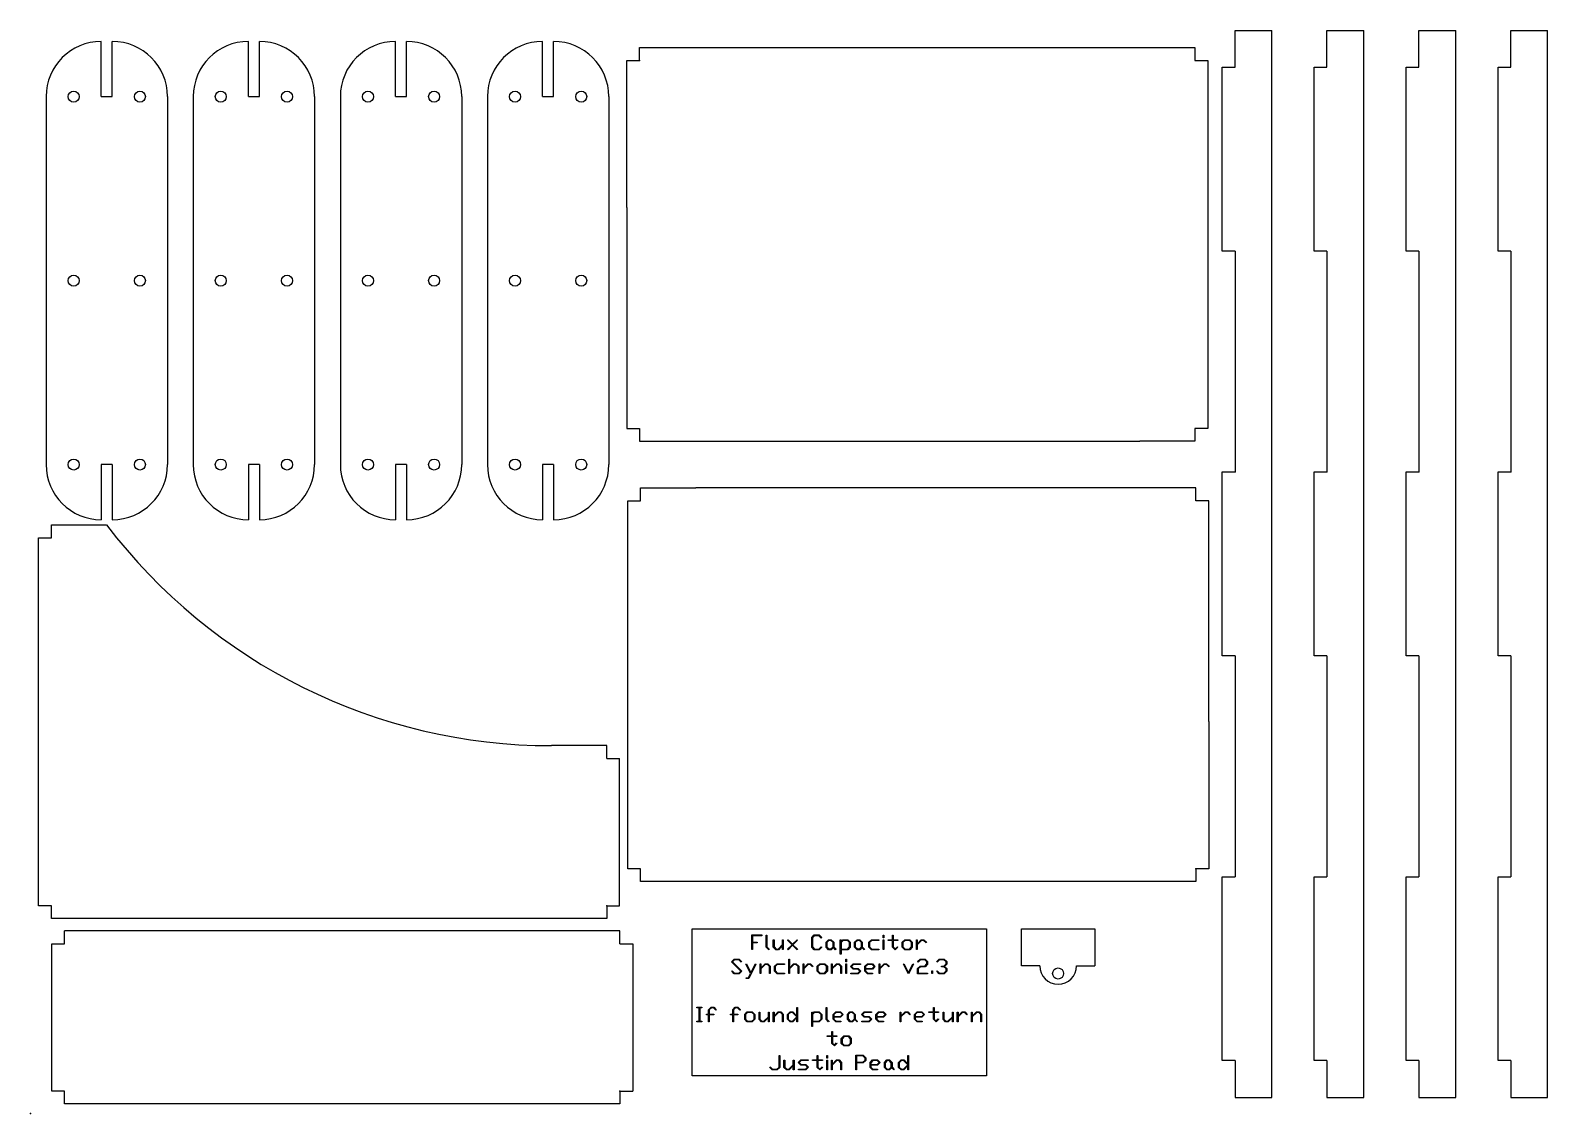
# Model space of a CAD drawing. Header units: centimetres. Extents: x 0 to 41.3, y 0 to 29.4.
import ezdxf

# ---------------------------------------------------------------- set-up
doc = ezdxf.new("R2010")
doc.units = ezdxf.units.CM
doc.header["$MEASUREMENT"] = 0
doc.layers.add('Yoke_Sketch1', color=7, linetype='Continuous')

# ---------------------------------------------------------------- blocks, each defined once
blk = doc.blocks.new('Yoke')
at = {"layer": 'Yoke_Sketch1'}
for p, q in [((32.757, 29.44), (33.757, 29.44)), ((32.757, 28.44), (32.757, 29.44)), ((33.757, 0.44), (33.757, 29.44)), ((35.257, 29.44), (36.257, 29.44)), ((35.257, 28.44), (35.257, 29.44)), ((36.257, 0.44), (36.257, 29.44)), ((37.757, 28.44), (37.757, 29.44)), ((37.757, 29.44), (38.757, 29.44)), ((38.757, 0.44), (38.757, 29.44)), ((40.257, 29.44), (41.257, 29.44)), ((40.257, 28.44), (40.257, 29.44)), ((41.257, 0.44), (41.257, 29.44)), ((1.929, 27.64), (1.929, 29.14)), ((2.229, 27.64), (2.229, 29.14)), ((5.929, 27.64), (5.929, 29.14)), ((6.229, 27.64), (6.229, 29.14)), ((9.929, 27.64), (9.929, 29.14)), ((10.229, 27.64), (10.229, 29.14)), ((13.929, 27.64), (13.929, 29.14)), ((14.229, 27.64), (14.229, 29.14)), ((16.566, 28.624), (16.566, 28.974)), ((16.566, 28.974), (31.666, 28.974)), ((31.666, 28.974), (31.666, 28.624)), ((16.216, 24.624), (16.216, 28.624)), ((16.216, 28.624), (16.566, 28.624)), ((31.666, 28.624), (32.016, 28.624)), ((32.016, 28.624), (32.016, 18.624)), ((32.407, 28.44), (32.757, 28.44)), ((32.407, 23.44), (32.407, 28.44)), ((34.907, 28.44), (35.257, 28.44)), ((34.907, 23.44), (34.907, 28.44)), ((37.407, 28.44), (37.757, 28.44)), ((37.407, 23.44), (37.407, 28.44)), ((39.907, 28.44), (40.257, 28.44)), ((39.907, 23.44), (39.907, 28.44)), ((0.429, 27.64), (0.429, 17.64)), ((1.929, 27.64), (2.229, 27.64)), ((3.729, 27.64), (3.729, 17.64)), ((4.429, 27.64), (4.429, 17.64)), ((5.929, 27.64), (6.229, 27.64)), ((7.729, 27.64), (7.729, 17.64)), ((8.429, 27.64), (8.429, 17.64)), ((9.929, 27.64), (10.229, 27.64)), ((11.729, 27.64), (11.729, 17.64)), ((12.429, 27.64), (12.429, 17.64)), ((13.929, 27.64), (14.229, 27.64)), ((15.729, 27.64), (15.729, 17.64)), ((16.216, 24.624), (16.216, 18.624)), ((32.757, 23.44), (32.407, 23.44)), ((32.757, 23.44), (32.757, 17.44)), ((35.257, 23.44), (34.907, 23.44)), ((35.257, 23.44), (35.257, 17.44)), ((37.757, 23.44), (37.407, 23.44)), ((37.757, 23.44), (37.757, 17.44)), ((40.257, 23.44), (39.907, 23.44)), ((40.257, 23.44), (40.257, 17.44)), ((16.216, 18.624), (16.566, 18.624)), ((16.566, 18.624), (16.566, 18.274)), ((32.016, 18.624), (31.666, 18.624)), ((31.666, 18.624), (31.666, 18.274)), ((16.566, 18.274), (30.166, 18.274)), ((31.666, 18.274), (30.166, 18.274)), ((2.229, 17.64), (1.929, 17.64)), ((1.929, 17.64), (1.929, 16.14)), ((2.229, 17.64), (2.229, 16.14)), ((5.929, 17.64), (5.929, 16.14)), ((6.229, 17.64), (5.929, 17.64)), ((6.229, 17.64), (6.229, 16.14)), ((9.929, 17.64), (9.929, 16.14)), ((10.229, 17.64), (9.929, 17.64)), ((10.229, 17.64), (10.229, 16.14)), ((14.229, 17.64), (13.929, 17.64)), ((13.929, 17.64), (13.929, 16.14)), ((14.229, 17.64), (14.229, 16.14)), ((32.407, 12.44), (32.407, 17.44)), ((32.407, 17.44), (32.757, 17.44)), ((34.907, 12.44), (34.907, 17.44)), ((34.907, 17.44), (35.257, 17.44)), ((37.407, 17.44), (37.757, 17.44)), ((37.407, 12.44), (37.407, 17.44)), ((39.907, 12.44), (39.907, 17.44)), ((39.907, 17.44), (40.257, 17.44)), ((16.595, 17.005), (18.095, 17.005)), ((16.595, 16.655), (16.595, 17.005)), ((31.695, 17.005), (18.095, 17.005)), ((31.695, 16.655), (31.695, 17.005)), ((16.245, 16.655), (16.595, 16.655)), ((16.245, 6.655), (16.245, 16.655)), ((32.045, 16.655), (31.695, 16.655)), ((32.045, 10.655), (32.045, 16.655)), ((0.573, 15.652), (0.573, 16.002)), ((0.573, 16.002), (2.073, 16.002)), ((0.223, 15.652), (0.573, 15.652)), ((0.223, 5.652), (0.223, 15.652)), ((32.757, 12.44), (32.407, 12.44)), ((32.757, 12.44), (32.757, 6.44)), ((35.257, 12.44), (34.907, 12.44)), ((35.257, 12.44), (35.257, 6.44)), ((37.757, 12.44), (37.407, 12.44)), ((37.757, 12.44), (37.757, 6.44)), ((40.257, 12.44), (39.907, 12.44)), ((40.257, 12.44), (40.257, 6.44)), ((32.045, 10.655), (32.045, 6.655)), ((15.673, 10.002), (14.173, 10.002)), ((15.673, 9.652), (15.673, 10.002)), ((15.673, 9.652), (16.023, 9.652)), ((16.023, 5.652), (16.023, 9.652)), ((16.595, 6.655), (16.245, 6.655)), ((16.595, 6.305), (16.595, 6.655)), ((31.695, 6.655), (31.695, 6.305)), ((32.045, 6.655), (31.695, 6.655)), ((31.695, 6.305), (16.595, 6.305)), ((32.407, 6.44), (32.757, 6.44)), ((32.407, 1.44), (32.407, 6.44)), ((34.907, 6.44), (35.257, 6.44)), ((34.907, 1.44), (34.907, 6.44)), ((37.407, 6.44), (37.757, 6.44)), ((37.407, 1.44), (37.407, 6.44)), ((39.907, 1.44), (39.907, 6.44)), ((39.907, 6.44), (40.257, 6.44)), ((0.573, 5.652), (0.223, 5.652)), ((0.573, 5.302), (0.573, 5.652)), ((15.673, 5.652), (15.673, 5.302)), ((15.673, 5.652), (16.023, 5.652)), ((15.673, 5.302), (0.573, 5.302)), ((0.932, 4.615), (0.932, 4.965)), ((16.032, 4.965), (0.932, 4.965)), ((0.932, 4.615), (0.932, 4.965)), ((16.032, 4.965), (0.932, 4.965)), ((16.032, 4.615), (16.032, 4.965)), ((16.032, 4.615), (16.032, 4.965)), ((17.995, 1.023), (17.995, 5.023)), ((17.995, 5.023), (25.995, 5.023)), ((25.995, 5.023), (25.995, 1.023)), ((26.946, 4.019), (26.946, 5.019)), ((26.946, 5.019), (28.946, 5.019)), ((28.946, 5.019), (28.946, 4.019)), ((0.582, 4.615), (0.932, 4.615)), ((0.582, 0.615), (0.582, 4.615)), ((0.582, 0.615), (0.582, 4.615)), ((0.582, 4.615), (0.932, 4.615)), ((16.032, 4.615), (16.382, 4.615)), ((16.032, 4.615), (16.382, 4.615)), ((16.382, 4.615), (16.382, 0.615)), ((16.382, 4.615), (16.382, 0.615)), ((19.619, 4.855), (19.888, 4.855)), ((19.619, 4.459), (19.619, 4.855)), ((19.639, 4.836), (19.639, 4.664)), ((19.888, 4.836), (19.639, 4.836)), ((19.639, 4.664), (19.761, 4.664)), ((19.761, 4.645), (19.639, 4.645)), ((19.639, 4.645), (19.639, 4.459)), ((19.761, 4.664), (19.761, 4.645)), ((19.888, 4.855), (19.888, 4.836)), ((20.007, 4.85), (20.027, 4.85)), ((20.007, 4.524), (20.007, 4.85)), ((20.027, 4.85), (20.027, 4.531)), ((20.201, 4.524), (20.201, 4.723)), ((20.201, 4.723), (20.221, 4.723)), ((20.221, 4.723), (20.221, 4.532)), ((20.334, 4.474), (20.455, 4.595)), ((20.455, 4.576), (20.341, 4.455)), ((20.455, 4.723), (20.474, 4.723)), ((20.455, 4.595), (20.455, 4.723)), ((20.455, 4.459), (20.455, 4.576)), ((20.474, 4.723), (20.474, 4.459)), ((20.59, 4.715), (20.602, 4.727)), ((20.715, 4.591), (20.59, 4.715)), ((20.59, 4.468), (20.715, 4.591)), ((20.602, 4.727), (20.726, 4.603)), ((20.726, 4.58), (20.602, 4.456)), ((20.726, 4.603), (20.849, 4.727)), ((20.849, 4.456), (20.726, 4.58)), ((20.861, 4.715), (20.737, 4.591)), ((20.737, 4.591), (20.861, 4.468)), ((20.849, 4.727), (20.861, 4.715)), ((21.247, 4.785), (21.316, 4.855)), ((21.247, 4.524), (21.247, 4.785)), ((21.324, 4.836), (21.267, 4.778)), ((21.267, 4.778), (21.267, 4.532)), ((21.316, 4.855), (21.451, 4.855)), ((21.443, 4.836), (21.324, 4.836)), ((21.507, 4.773), (21.443, 4.836)), ((21.451, 4.855), (21.519, 4.785)), ((21.519, 4.785), (21.507, 4.773)), ((21.635, 4.659), (21.704, 4.727)), ((21.635, 4.525), (21.635, 4.659)), ((21.712, 4.709), (21.655, 4.651)), ((21.655, 4.651), (21.655, 4.532)), ((21.704, 4.727), (21.776, 4.727)), ((21.768, 4.709), (21.712, 4.709)), ((21.825, 4.651), (21.768, 4.709)), ((21.776, 4.727), (21.845, 4.658)), ((21.825, 4.532), (21.825, 4.651)), ((21.845, 4.658), (21.845, 4.532)), ((22.024, 4.333), (22.024, 4.723)), ((22.024, 4.723), (22.043, 4.723)), ((22.043, 4.67), (22.093, 4.727)), ((22.043, 4.723), (22.043, 4.67)), ((22.101, 4.709), (22.043, 4.651)), ((22.043, 4.651), (22.043, 4.474)), ((22.093, 4.727), (22.227, 4.727)), ((22.219, 4.709), (22.101, 4.709)), ((22.277, 4.651), (22.219, 4.709)), ((22.227, 4.727), (22.296, 4.658)), ((22.277, 4.532), (22.277, 4.651)), ((22.296, 4.658), (22.296, 4.524)), ((22.412, 4.659), (22.481, 4.727)), ((22.412, 4.525), (22.412, 4.659)), ((22.489, 4.709), (22.431, 4.651)), ((22.431, 4.651), (22.431, 4.532)), ((22.481, 4.727), (22.552, 4.727)), ((22.544, 4.709), (22.489, 4.709)), ((22.602, 4.651), (22.544, 4.709)), ((22.552, 4.727), (22.621, 4.658)), ((22.602, 4.532), (22.602, 4.651)), ((22.621, 4.658), (22.621, 4.532)), ((22.8, 4.658), (22.869, 4.727)), ((22.8, 4.524), (22.8, 4.658)), ((22.877, 4.709), (22.82, 4.651)), ((22.82, 4.651), (22.82, 4.532)), ((22.869, 4.727), (23.069, 4.727)), ((23.069, 4.709), (22.877, 4.709)), ((23.069, 4.727), (23.069, 4.709)), ((23.188, 4.85), (23.207, 4.85)), ((23.188, 4.776), (23.188, 4.85)), ((23.207, 4.776), (23.188, 4.776)), ((23.188, 4.723), (23.207, 4.723)), ((23.188, 4.459), (23.188, 4.723)), ((23.207, 4.85), (23.207, 4.776)), ((23.207, 4.723), (23.207, 4.459)), ((23.322, 4.727), (23.444, 4.727)), ((23.322, 4.709), (23.322, 4.727)), ((23.444, 4.709), (23.322, 4.709)), ((23.444, 4.727), (23.444, 4.85)), ((23.444, 4.85), (23.464, 4.85)), ((23.444, 4.524), (23.444, 4.709)), ((23.464, 4.85), (23.464, 4.727)), ((23.464, 4.727), (23.586, 4.727)), ((23.464, 4.709), (23.464, 4.531)), ((23.586, 4.709), (23.464, 4.709)), ((23.586, 4.727), (23.586, 4.709)), ((23.706, 4.658), (23.775, 4.727)), ((23.706, 4.524), (23.706, 4.658)), ((23.783, 4.709), (23.725, 4.651)), ((23.725, 4.651), (23.725, 4.532)), ((23.775, 4.727), (23.91, 4.727)), ((23.902, 4.709), (23.783, 4.709)), ((23.959, 4.651), (23.902, 4.709)), ((23.91, 4.727), (23.979, 4.658)), ((23.959, 4.532), (23.959, 4.651)), ((23.979, 4.658), (23.979, 4.524)), ((24.094, 4.459), (24.094, 4.723)), ((24.094, 4.723), (24.113, 4.723)), ((24.113, 4.607), (24.226, 4.727)), ((24.113, 4.723), (24.113, 4.607)), ((24.234, 4.709), (24.113, 4.588)), ((24.113, 4.588), (24.113, 4.459)), ((24.226, 4.727), (24.298, 4.727)), ((24.29, 4.709), (24.234, 4.709)), ((24.354, 4.646), (24.29, 4.709)), ((24.298, 4.727), (24.366, 4.658)), ((24.366, 4.658), (24.354, 4.646)), ((19.067, 4.128), (19.138, 4.201)), ((19.321, 3.874), (19.067, 4.128)), ((19.146, 4.182), (19.09, 4.128)), ((19.09, 4.128), (19.343, 3.874)), ((19.138, 4.201), (19.272, 4.201)), ((19.265, 4.182), (19.146, 4.182)), ((19.329, 4.119), (19.265, 4.182)), ((19.272, 4.201), (19.34, 4.131)), ((19.34, 4.131), (19.329, 4.119)), ((19.639, 4.459), (19.619, 4.459)), ((20.077, 4.456), (20.007, 4.524)), ((20.027, 4.531), (20.089, 4.468)), ((20.089, 4.468), (20.077, 4.456)), ((20.27, 4.455), (20.201, 4.524)), ((20.221, 4.532), (20.278, 4.474)), ((20.341, 4.455), (20.27, 4.455)), ((20.278, 4.474), (20.334, 4.474)), ((20.474, 4.459), (20.455, 4.459)), ((20.602, 4.456), (20.59, 4.468)), ((20.621, 3.806), (20.621, 4.196)), ((20.621, 4.196), (20.641, 4.196)), ((20.641, 4.196), (20.641, 3.953)), ((20.861, 4.468), (20.849, 4.456)), ((21.316, 4.455), (21.247, 4.524)), ((21.267, 4.532), (21.324, 4.474)), ((21.451, 4.455), (21.316, 4.455)), ((21.324, 4.474), (21.443, 4.474)), ((21.443, 4.474), (21.507, 4.537)), ((21.519, 4.525), (21.451, 4.455)), ((21.507, 4.537), (21.519, 4.525)), ((21.704, 4.456), (21.635, 4.525)), ((21.655, 4.532), (21.712, 4.475)), ((21.775, 4.456), (21.704, 4.456)), ((21.712, 4.475), (21.768, 4.475)), ((21.768, 4.475), (21.825, 4.532)), ((21.835, 4.517), (21.775, 4.456)), ((21.895, 4.456), (21.835, 4.517)), ((21.845, 4.532), (21.907, 4.468)), ((21.907, 4.468), (21.895, 4.456)), ((22.043, 4.333), (22.024, 4.333)), ((22.043, 4.474), (22.219, 4.474)), ((22.227, 4.455), (22.043, 4.455)), ((22.043, 4.455), (22.043, 4.333)), ((22.174, 4.196), (22.193, 4.196)), ((22.174, 4.122), (22.174, 4.196)), ((22.193, 4.196), (22.193, 4.122)), ((22.219, 4.474), (22.277, 4.532)), ((22.296, 4.524), (22.227, 4.455)), ((22.481, 4.456), (22.412, 4.525)), ((22.431, 4.532), (22.489, 4.475)), ((22.552, 4.456), (22.481, 4.456)), ((22.489, 4.475), (22.544, 4.475)), ((22.544, 4.475), (22.602, 4.532)), ((22.611, 4.517), (22.552, 4.456)), ((22.672, 4.456), (22.611, 4.517)), ((22.621, 4.532), (22.683, 4.468)), ((22.683, 4.468), (22.672, 4.456)), ((22.869, 4.455), (22.8, 4.524)), ((22.82, 4.532), (22.877, 4.474)), ((23.069, 4.455), (22.869, 4.455)), ((22.877, 4.474), (23.069, 4.474)), ((23.069, 4.474), (23.069, 4.455)), ((23.207, 4.459), (23.188, 4.459)), ((23.517, 4.453), (23.444, 4.524)), ((23.464, 4.531), (23.517, 4.476)), ((23.517, 4.476), (23.577, 4.537)), ((23.589, 4.525), (23.517, 4.453)), ((23.577, 4.537), (23.589, 4.525)), ((23.775, 4.455), (23.706, 4.524)), ((23.725, 4.532), (23.783, 4.474)), ((23.91, 4.455), (23.775, 4.455)), ((23.783, 4.474), (23.902, 4.474)), ((23.902, 4.474), (23.959, 4.532)), ((23.979, 4.524), (23.91, 4.455)), ((24.113, 4.459), (24.094, 4.459)), ((24.126, 4.131), (24.194, 4.201)), ((24.138, 4.119), (24.126, 4.131)), ((24.202, 4.182), (24.138, 4.119)), ((24.194, 4.201), (24.33, 4.201)), ((24.322, 4.182), (24.202, 4.182)), ((24.38, 4.124), (24.322, 4.182)), ((24.33, 4.201), (24.399, 4.132)), ((24.399, 4.132), (24.399, 4.061)), ((24.645, 4.131), (24.713, 4.201)), ((24.657, 4.119), (24.645, 4.131)), ((24.721, 4.182), (24.657, 4.119)), ((24.713, 4.201), (24.848, 4.201)), ((24.84, 4.182), (24.721, 4.182)), ((24.898, 4.124), (24.84, 4.182)), ((24.848, 4.201), (24.917, 4.132)), ((24.917, 4.132), (24.917, 4.061)), ((19.07, 3.871), (19.081, 3.883)), ((19.138, 3.801), (19.07, 3.871)), ((19.081, 3.883), (19.146, 3.82)), ((19.272, 3.801), (19.138, 3.801)), ((19.146, 3.82), (19.264, 3.82)), ((19.264, 3.82), (19.321, 3.874)), ((19.343, 3.874), (19.272, 3.801)), ((19.457, 4.064), (19.473, 4.072)), ((19.583, 3.811), (19.457, 4.064)), ((19.473, 4.072), (19.593, 3.826)), ((19.524, 3.694), (19.583, 3.811)), ((19.729, 4.064), (19.536, 3.675)), ((19.593, 3.826), (19.714, 4.072)), ((19.714, 4.072), (19.729, 4.064)), ((19.845, 3.806), (19.845, 4.07)), ((19.845, 4.07), (19.864, 4.07)), ((19.864, 3.806), (19.845, 3.806)), ((19.864, 3.953), (19.978, 4.074)), ((19.864, 4.07), (19.864, 3.953)), ((19.985, 4.055), (19.864, 3.934)), ((19.864, 3.934), (19.864, 3.806)), ((19.978, 4.074), (20.049, 4.074)), ((20.041, 4.055), (19.985, 4.055)), ((20.099, 3.997), (20.041, 4.055)), ((20.049, 4.074), (20.118, 4.005)), ((20.099, 3.806), (20.099, 3.997)), ((20.118, 3.806), (20.099, 3.806)), ((20.118, 4.005), (20.118, 3.806)), ((20.234, 4.005), (20.303, 4.074)), ((20.234, 3.871), (20.234, 4.005)), ((20.303, 3.801), (20.234, 3.871)), ((20.311, 4.055), (20.253, 3.997)), ((20.253, 3.997), (20.253, 3.878)), ((20.253, 3.878), (20.311, 3.82)), ((20.303, 4.074), (20.502, 4.074)), ((20.502, 3.801), (20.303, 3.801)), ((20.502, 4.055), (20.311, 4.055)), ((20.311, 3.82), (20.502, 3.82)), ((20.502, 4.074), (20.502, 4.055)), ((20.502, 3.82), (20.502, 3.801)), ((20.641, 3.806), (20.621, 3.806)), ((20.641, 3.953), (20.754, 4.074)), ((20.762, 4.055), (20.641, 3.934)), ((20.641, 3.934), (20.641, 3.806)), ((20.754, 4.074), (20.825, 4.074)), ((20.817, 4.055), (20.762, 4.055)), ((20.875, 3.997), (20.817, 4.055)), ((20.825, 4.074), (20.894, 4.005)), ((20.875, 3.806), (20.875, 3.997)), ((20.894, 3.806), (20.875, 3.806)), ((20.894, 4.005), (20.894, 3.806)), ((21.01, 3.806), (21.01, 4.07)), ((21.01, 4.07), (21.029, 4.07)), ((21.029, 3.806), (21.01, 3.806)), ((21.029, 3.953), (21.142, 4.074)), ((21.029, 4.07), (21.029, 3.953)), ((21.15, 4.055), (21.029, 3.934)), ((21.029, 3.934), (21.029, 3.806)), ((21.142, 4.074), (21.213, 4.074)), ((21.205, 4.055), (21.15, 4.055)), ((21.269, 3.993), (21.205, 4.055)), ((21.213, 4.074), (21.281, 4.004)), ((21.281, 4.004), (21.269, 3.993)), ((21.398, 4.005), (21.467, 4.074)), ((21.398, 3.871), (21.398, 4.005)), ((21.467, 3.801), (21.398, 3.871)), ((21.475, 4.055), (21.417, 3.997)), ((21.417, 3.997), (21.417, 3.878)), ((21.417, 3.878), (21.475, 3.82)), ((21.467, 4.074), (21.602, 4.074)), ((21.601, 3.801), (21.467, 3.801)), ((21.594, 4.055), (21.475, 4.055)), ((21.475, 3.82), (21.593, 3.82)), ((21.593, 3.82), (21.651, 3.878)), ((21.651, 3.997), (21.594, 4.055)), ((21.671, 3.871), (21.601, 3.801)), ((21.602, 4.074), (21.671, 4.005)), ((21.651, 3.878), (21.651, 3.997)), ((21.671, 4.005), (21.671, 3.871)), ((21.786, 4.07), (21.805, 4.07)), ((21.786, 3.806), (21.786, 4.07)), ((21.805, 3.806), (21.786, 3.806)), ((21.805, 3.953), (21.918, 4.074)), ((21.805, 4.07), (21.805, 3.953)), ((21.926, 4.055), (21.805, 3.934)), ((21.805, 3.934), (21.805, 3.806)), ((21.918, 4.074), (21.99, 4.074)), ((21.982, 4.055), (21.926, 4.055)), ((22.039, 3.997), (21.982, 4.055)), ((21.99, 4.074), (22.059, 4.005)), ((22.039, 3.806), (22.039, 3.997)), ((22.059, 3.806), (22.039, 3.806)), ((22.059, 4.005), (22.059, 3.806)), ((22.193, 4.122), (22.174, 4.122)), ((22.174, 3.806), (22.174, 4.07)), ((22.174, 4.07), (22.193, 4.07)), ((22.193, 3.806), (22.174, 3.806)), ((22.193, 4.07), (22.193, 3.806)), ((22.302, 4.001), (22.373, 4.074)), ((22.373, 3.929), (22.302, 4.001)), ((22.308, 3.801), (22.308, 3.82)), ((22.308, 3.82), (22.499, 3.82)), ((22.507, 3.801), (22.308, 3.801)), ((22.381, 4.055), (22.325, 4.001)), ((22.325, 4.001), (22.381, 3.947)), ((22.373, 4.074), (22.572, 4.074)), ((22.5, 3.929), (22.373, 3.929)), ((22.572, 4.055), (22.381, 4.055)), ((22.381, 3.947), (22.507, 3.947)), ((22.499, 3.82), (22.556, 3.874)), ((22.556, 3.874), (22.5, 3.929)), ((22.507, 3.947), (22.578, 3.874)), ((22.578, 3.874), (22.507, 3.801)), ((22.572, 4.074), (22.572, 4.055)), ((22.692, 4.005), (22.761, 4.074)), ((22.692, 3.871), (22.692, 4.005)), ((22.761, 3.801), (22.692, 3.871)), ((22.769, 4.055), (22.711, 3.998)), ((22.711, 3.998), (22.711, 3.947)), ((22.711, 3.947), (22.888, 3.947)), ((22.896, 3.929), (22.711, 3.929)), ((22.711, 3.929), (22.711, 3.878)), ((22.711, 3.878), (22.769, 3.82)), ((22.761, 4.074), (22.896, 4.074)), ((22.897, 3.801), (22.761, 3.801)), ((22.888, 4.055), (22.769, 4.055)), ((22.769, 3.82), (22.897, 3.82)), ((22.944, 4.001), (22.888, 4.055)), ((22.888, 3.947), (22.944, 4.001)), ((22.896, 4.074), (22.966, 4.001)), ((22.966, 4.001), (22.896, 3.929)), ((22.897, 3.82), (22.897, 3.801)), ((23.08, 3.806), (23.08, 4.07)), ((23.08, 4.07), (23.099, 4.07)), ((23.099, 3.806), (23.08, 3.806)), ((23.099, 3.953), (23.212, 4.074)), ((23.099, 4.07), (23.099, 3.953)), ((23.22, 4.055), (23.099, 3.934)), ((23.099, 3.934), (23.099, 3.806)), ((23.212, 4.074), (23.284, 4.074)), ((23.276, 4.055), (23.22, 4.055)), ((23.34, 3.993), (23.276, 4.055)), ((23.284, 4.074), (23.352, 4.004)), ((23.352, 4.004), (23.34, 3.993)), ((23.738, 4.064), (23.754, 4.072)), ((23.874, 3.796), (23.738, 4.064)), ((23.754, 4.072), (23.874, 3.826)), ((23.874, 3.826), (23.995, 4.072)), ((24.01, 4.064), (23.874, 3.796)), ((23.995, 4.072), (24.01, 4.064)), ((24.126, 3.941), (24.195, 4.01)), ((24.126, 3.801), (24.126, 3.941)), ((24.395, 3.801), (24.126, 3.801)), ((24.203, 3.992), (24.145, 3.934)), ((24.145, 3.934), (24.145, 3.82)), ((24.145, 3.82), (24.395, 3.82)), ((24.195, 4.01), (24.322, 4.01)), ((24.33, 3.992), (24.203, 3.992)), ((24.322, 4.01), (24.38, 4.068)), ((24.399, 4.061), (24.33, 3.992)), ((24.38, 4.068), (24.38, 4.124)), ((24.395, 3.82), (24.395, 3.801)), ((24.514, 3.806), (24.514, 3.88)), ((24.514, 3.88), (24.534, 3.88)), ((24.534, 3.806), (24.514, 3.806)), ((24.534, 3.88), (24.534, 3.806)), ((24.645, 3.871), (24.657, 3.883)), ((24.713, 3.801), (24.645, 3.871)), ((24.657, 3.883), (24.721, 3.82)), ((24.848, 3.801), (24.713, 3.801)), ((24.721, 3.82), (24.84, 3.82)), ((24.775, 3.992), (24.775, 4.01)), ((24.775, 4.01), (24.84, 4.01)), ((24.84, 3.992), (24.775, 3.992)), ((24.84, 4.01), (24.898, 4.068)), ((24.898, 3.934), (24.84, 3.992)), ((24.84, 3.82), (24.898, 3.878)), ((24.917, 3.871), (24.848, 3.801)), ((24.917, 4.061), (24.855, 4.001)), ((24.855, 4.001), (24.917, 3.941)), ((24.898, 4.068), (24.898, 4.124)), ((24.898, 3.878), (24.898, 3.934)), ((24.917, 3.941), (24.917, 3.871)), ((27.446, 4.019), (26.946, 4.019)), ((28.446, 4.019), (28.946, 4.019)), ((19.461, 3.675), (19.461, 3.694)), ((19.461, 3.694), (19.524, 3.694)), ((19.536, 3.675), (19.461, 3.675)), ((18.124, 2.875), (18.124, 2.894)), ((18.124, 2.894), (18.261, 2.894)), ((18.261, 2.894), (18.261, 2.875)), ((18.442, 2.825), (18.511, 2.894)), ((18.511, 2.894), (18.582, 2.894)), ((18.582, 2.894), (18.65, 2.824)), ((19.1, 2.825), (19.169, 2.894)), ((19.169, 2.894), (19.24, 2.894)), ((19.24, 2.894), (19.308, 2.824)), ((20.843, 2.646), (20.843, 2.889)), ((20.843, 2.889), (20.862, 2.889)), ((20.862, 2.889), (20.862, 2.634)), ((21.636, 2.889), (21.655, 2.889)), ((21.636, 2.563), (21.636, 2.889)), ((21.655, 2.889), (21.655, 2.571)), ((24.555, 2.767), (24.555, 2.889)), ((24.555, 2.889), (24.574, 2.889)), ((24.574, 2.889), (24.574, 2.767)), ((18.183, 2.875), (18.124, 2.875)), ((18.124, 2.494), (18.124, 2.513)), ((18.124, 2.513), (18.183, 2.513)), ((18.261, 2.494), (18.124, 2.494)), ((18.183, 2.513), (18.183, 2.875)), ((18.202, 2.875), (18.202, 2.513)), ((18.261, 2.875), (18.202, 2.875)), ((18.202, 2.513), (18.261, 2.513)), ((18.261, 2.513), (18.261, 2.494)), ((18.383, 2.684), (18.383, 2.703)), ((18.383, 2.703), (18.442, 2.703)), ((18.442, 2.684), (18.383, 2.684)), ((18.442, 2.703), (18.442, 2.825)), ((18.442, 2.499), (18.442, 2.684)), ((18.461, 2.499), (18.442, 2.499)), ((18.519, 2.875), (18.461, 2.817)), ((18.461, 2.817), (18.461, 2.703)), ((18.461, 2.703), (18.584, 2.703)), ((18.584, 2.684), (18.461, 2.684)), ((18.461, 2.684), (18.461, 2.499)), ((18.574, 2.875), (18.519, 2.875)), ((18.638, 2.812), (18.574, 2.875)), ((18.584, 2.703), (18.584, 2.684)), ((18.65, 2.824), (18.638, 2.812)), ((19.04, 2.684), (19.04, 2.703)), ((19.04, 2.703), (19.1, 2.703)), ((19.1, 2.684), (19.04, 2.684)), ((19.1, 2.703), (19.1, 2.825)), ((19.1, 2.499), (19.1, 2.684)), ((19.119, 2.499), (19.1, 2.499)), ((19.177, 2.875), (19.119, 2.817)), ((19.119, 2.817), (19.119, 2.703)), ((19.119, 2.703), (19.241, 2.703)), ((19.241, 2.684), (19.119, 2.684)), ((19.119, 2.684), (19.119, 2.499)), ((19.232, 2.875), (19.177, 2.875)), ((19.296, 2.812), (19.232, 2.875)), ((19.241, 2.703), (19.241, 2.684)), ((19.308, 2.824), (19.296, 2.812)), ((19.425, 2.698), (19.494, 2.767)), ((19.425, 2.563), (19.425, 2.698)), ((19.494, 2.494), (19.425, 2.563)), ((19.502, 2.748), (19.444, 2.69)), ((19.444, 2.69), (19.444, 2.571)), ((19.444, 2.571), (19.502, 2.513)), ((19.494, 2.767), (19.629, 2.767)), ((19.629, 2.494), (19.494, 2.494)), ((19.621, 2.748), (19.502, 2.748)), ((19.502, 2.513), (19.621, 2.513)), ((19.678, 2.69), (19.621, 2.748)), ((19.621, 2.513), (19.678, 2.571)), ((19.629, 2.767), (19.698, 2.698)), ((19.698, 2.564), (19.629, 2.494)), ((19.678, 2.571), (19.678, 2.69)), ((19.698, 2.698), (19.698, 2.564)), ((19.813, 2.563), (19.813, 2.762)), ((19.813, 2.762), (19.832, 2.762)), ((19.882, 2.494), (19.813, 2.563)), ((19.832, 2.762), (19.832, 2.571)), ((19.832, 2.571), (19.89, 2.513)), ((19.953, 2.494), (19.882, 2.494)), ((19.89, 2.513), (19.945, 2.513)), ((19.945, 2.513), (20.067, 2.634)), ((20.067, 2.615), (19.953, 2.494)), ((20.067, 2.634), (20.067, 2.762)), ((20.067, 2.762), (20.086, 2.762)), ((20.067, 2.499), (20.067, 2.615)), ((20.086, 2.499), (20.067, 2.499)), ((20.086, 2.762), (20.086, 2.499)), ((20.201, 2.762), (20.221, 2.762)), ((20.201, 2.499), (20.201, 2.762)), ((20.221, 2.499), (20.201, 2.499)), ((20.221, 2.646), (20.334, 2.767)), ((20.221, 2.762), (20.221, 2.646)), ((20.342, 2.748), (20.221, 2.627)), ((20.221, 2.627), (20.221, 2.499)), ((20.334, 2.767), (20.405, 2.767)), ((20.397, 2.748), (20.342, 2.748)), ((20.455, 2.69), (20.397, 2.748)), ((20.405, 2.767), (20.474, 2.698)), ((20.455, 2.499), (20.455, 2.69)), ((20.474, 2.499), (20.455, 2.499)), ((20.474, 2.698), (20.474, 2.499)), ((20.589, 2.698), (20.658, 2.767)), ((20.589, 2.563), (20.589, 2.698)), ((20.658, 2.494), (20.589, 2.563)), ((20.666, 2.748), (20.609, 2.69)), ((20.609, 2.69), (20.609, 2.571)), ((20.609, 2.571), (20.666, 2.513)), ((20.658, 2.767), (20.73, 2.767)), ((20.73, 2.494), (20.658, 2.494)), ((20.722, 2.748), (20.666, 2.748)), ((20.666, 2.513), (20.722, 2.513)), ((20.841, 2.631), (20.722, 2.748)), ((20.722, 2.513), (20.841, 2.631)), ((20.73, 2.767), (20.843, 2.646)), ((20.843, 2.615), (20.73, 2.494)), ((20.843, 2.499), (20.843, 2.615)), ((20.862, 2.499), (20.843, 2.499)), ((20.862, 2.634), (20.864, 2.631)), ((20.864, 2.631), (20.862, 2.627)), ((20.862, 2.627), (20.862, 2.499)), ((21.247, 2.762), (21.267, 2.762)), ((21.247, 2.372), (21.247, 2.762)), ((21.267, 2.71), (21.316, 2.767)), ((21.267, 2.762), (21.267, 2.71)), ((21.324, 2.748), (21.267, 2.69)), ((21.267, 2.69), (21.267, 2.513)), ((21.267, 2.513), (21.443, 2.513)), ((21.451, 2.494), (21.267, 2.494)), ((21.267, 2.494), (21.267, 2.372)), ((21.316, 2.767), (21.451, 2.767)), ((21.443, 2.748), (21.324, 2.748)), ((21.501, 2.69), (21.443, 2.748)), ((21.443, 2.513), (21.501, 2.571)), ((21.451, 2.767), (21.52, 2.698)), ((21.52, 2.564), (21.451, 2.494)), ((21.501, 2.571), (21.501, 2.69)), ((21.52, 2.698), (21.52, 2.564)), ((21.706, 2.495), (21.636, 2.563)), ((21.655, 2.571), (21.717, 2.507)), ((21.717, 2.507), (21.706, 2.495)), ((21.83, 2.698), (21.899, 2.767)), ((21.83, 2.563), (21.83, 2.698)), ((21.899, 2.494), (21.83, 2.563)), ((21.907, 2.748), (21.849, 2.69)), ((21.849, 2.69), (21.849, 2.64)), ((21.849, 2.64), (22.025, 2.64)), ((22.033, 2.621), (21.849, 2.621)), ((21.849, 2.621), (21.849, 2.571)), ((21.849, 2.571), (21.907, 2.513)), ((21.899, 2.767), (22.033, 2.767)), ((22.035, 2.494), (21.899, 2.494)), ((22.026, 2.748), (21.907, 2.748)), ((21.907, 2.513), (22.035, 2.513)), ((22.025, 2.64), (22.082, 2.694)), ((22.082, 2.694), (22.026, 2.748)), ((22.033, 2.767), (22.104, 2.694)), ((22.104, 2.694), (22.033, 2.621)), ((22.035, 2.513), (22.035, 2.494)), ((22.218, 2.698), (22.287, 2.767)), ((22.218, 2.564), (22.218, 2.698)), ((22.287, 2.495), (22.218, 2.564)), ((22.295, 2.748), (22.237, 2.691)), ((22.237, 2.691), (22.237, 2.572)), ((22.237, 2.572), (22.295, 2.514)), ((22.287, 2.767), (22.358, 2.767)), ((22.358, 2.495), (22.287, 2.495)), ((22.35, 2.748), (22.295, 2.748)), ((22.295, 2.514), (22.35, 2.514)), ((22.408, 2.69), (22.35, 2.748)), ((22.35, 2.514), (22.408, 2.572)), ((22.358, 2.767), (22.427, 2.698)), ((22.417, 2.556), (22.358, 2.495)), ((22.408, 2.572), (22.408, 2.69)), ((22.478, 2.495), (22.417, 2.556)), ((22.427, 2.698), (22.427, 2.571)), ((22.427, 2.571), (22.49, 2.507)), ((22.49, 2.507), (22.478, 2.495)), ((22.604, 2.694), (22.675, 2.767)), ((22.675, 2.621), (22.604, 2.694)), ((22.61, 2.513), (22.802, 2.513)), ((22.61, 2.494), (22.61, 2.513)), ((22.81, 2.494), (22.61, 2.494)), ((22.683, 2.748), (22.627, 2.694)), ((22.627, 2.694), (22.683, 2.64)), ((22.675, 2.767), (22.874, 2.767)), ((22.802, 2.621), (22.675, 2.621)), ((22.874, 2.748), (22.683, 2.748)), ((22.683, 2.64), (22.81, 2.64)), ((22.858, 2.567), (22.802, 2.621)), ((22.802, 2.513), (22.858, 2.567)), ((22.81, 2.64), (22.88, 2.567)), ((22.88, 2.567), (22.81, 2.494)), ((22.874, 2.767), (22.874, 2.748)), ((22.994, 2.698), (23.063, 2.767)), ((22.994, 2.563), (22.994, 2.698)), ((23.063, 2.494), (22.994, 2.563)), ((23.071, 2.748), (23.014, 2.69)), ((23.014, 2.69), (23.014, 2.64)), ((23.014, 2.64), (23.19, 2.64)), ((23.014, 2.621), (23.014, 2.571)), ((23.198, 2.621), (23.014, 2.621)), ((23.014, 2.571), (23.071, 2.513)), ((23.063, 2.767), (23.198, 2.767)), ((23.199, 2.494), (23.063, 2.494)), ((23.19, 2.748), (23.071, 2.748)), ((23.071, 2.513), (23.199, 2.513)), ((23.246, 2.694), (23.19, 2.748)), ((23.19, 2.64), (23.246, 2.694)), ((23.198, 2.767), (23.268, 2.694)), ((23.268, 2.694), (23.198, 2.621)), ((23.199, 2.513), (23.199, 2.494)), ((23.652, 2.499), (23.652, 2.762)), ((23.652, 2.762), (23.671, 2.762)), ((23.671, 2.499), (23.652, 2.499)), ((23.671, 2.646), (23.784, 2.767)), ((23.671, 2.762), (23.671, 2.646)), ((23.792, 2.748), (23.671, 2.627)), ((23.671, 2.627), (23.671, 2.499)), ((23.784, 2.767), (23.856, 2.767)), ((23.848, 2.748), (23.792, 2.748)), ((23.912, 2.686), (23.848, 2.748)), ((23.856, 2.767), (23.924, 2.697)), ((23.924, 2.697), (23.912, 2.686)), ((24.04, 2.698), (24.109, 2.767)), ((24.04, 2.563), (24.04, 2.698)), ((24.109, 2.494), (24.04, 2.563)), ((24.117, 2.748), (24.06, 2.69)), ((24.06, 2.69), (24.06, 2.64)), ((24.06, 2.64), (24.236, 2.64)), ((24.244, 2.621), (24.06, 2.621)), ((24.06, 2.621), (24.06, 2.571)), ((24.06, 2.571), (24.117, 2.513)), ((24.109, 2.767), (24.244, 2.767)), ((24.245, 2.494), (24.109, 2.494)), ((24.236, 2.748), (24.117, 2.748)), ((24.117, 2.513), (24.245, 2.513)), ((24.292, 2.694), (24.236, 2.748)), ((24.236, 2.64), (24.292, 2.694)), ((24.244, 2.767), (24.315, 2.694)), ((24.315, 2.694), (24.244, 2.621)), ((24.245, 2.513), (24.245, 2.494)), ((24.432, 2.748), (24.432, 2.767)), ((24.432, 2.767), (24.555, 2.767)), ((24.555, 2.748), (24.432, 2.748)), ((24.555, 2.563), (24.555, 2.748)), ((24.628, 2.493), (24.555, 2.563)), ((24.574, 2.767), (24.697, 2.767)), ((24.697, 2.748), (24.574, 2.748)), ((24.574, 2.748), (24.574, 2.571)), ((24.574, 2.571), (24.628, 2.515)), ((24.628, 2.515), (24.688, 2.576)), ((24.7, 2.564), (24.628, 2.493)), ((24.688, 2.576), (24.7, 2.564)), ((24.697, 2.767), (24.697, 2.748)), ((24.817, 2.563), (24.817, 2.762)), ((24.817, 2.762), (24.836, 2.762)), ((24.886, 2.494), (24.817, 2.563)), ((24.836, 2.762), (24.836, 2.571)), ((24.836, 2.571), (24.894, 2.513)), ((24.957, 2.494), (24.886, 2.494)), ((24.894, 2.513), (24.949, 2.513)), ((24.949, 2.513), (25.07, 2.634)), ((25.07, 2.615), (24.957, 2.494)), ((25.07, 2.762), (25.089, 2.762)), ((25.07, 2.634), (25.07, 2.762)), ((25.07, 2.499), (25.07, 2.615)), ((25.089, 2.499), (25.07, 2.499)), ((25.089, 2.762), (25.089, 2.499)), ((25.205, 2.762), (25.224, 2.762)), ((25.205, 2.499), (25.205, 2.762)), ((25.224, 2.499), (25.205, 2.499)), ((25.224, 2.646), (25.337, 2.767)), ((25.224, 2.762), (25.224, 2.646)), ((25.345, 2.748), (25.224, 2.627)), ((25.224, 2.627), (25.224, 2.499)), ((25.337, 2.767), (25.408, 2.767)), ((25.401, 2.748), (25.345, 2.748)), ((25.465, 2.686), (25.401, 2.748)), ((25.408, 2.767), (25.476, 2.697)), ((25.476, 2.697), (25.465, 2.686)), ((25.593, 2.762), (25.612, 2.762)), ((25.593, 2.499), (25.593, 2.762)), ((25.612, 2.499), (25.593, 2.499)), ((25.612, 2.646), (25.725, 2.767)), ((25.612, 2.762), (25.612, 2.646)), ((25.733, 2.748), (25.612, 2.627)), ((25.612, 2.627), (25.612, 2.499)), ((25.725, 2.767), (25.797, 2.767)), ((25.789, 2.748), (25.733, 2.748)), ((25.846, 2.69), (25.789, 2.748)), ((25.797, 2.767), (25.866, 2.698)), ((25.846, 2.499), (25.846, 2.69)), ((25.866, 2.499), (25.846, 2.499)), ((25.866, 2.698), (25.866, 2.499)), ((21.267, 2.372), (21.247, 2.372)), ((21.666, 2.113), (21.789, 2.113)), ((21.666, 2.094), (21.666, 2.113)), ((21.789, 2.094), (21.666, 2.094)), ((21.789, 2.113), (21.789, 2.235)), ((21.789, 2.235), (21.808, 2.235)), ((21.789, 1.91), (21.789, 2.094)), ((21.808, 2.235), (21.808, 2.113)), ((21.808, 2.113), (21.931, 2.113)), ((21.808, 2.094), (21.808, 1.917)), ((21.931, 2.094), (21.808, 2.094)), ((21.931, 2.113), (21.931, 2.094)), ((22.05, 2.044), (22.119, 2.113)), ((22.127, 2.094), (22.07, 2.037)), ((22.119, 2.113), (22.254, 2.113)), ((22.246, 2.094), (22.127, 2.094)), ((22.304, 2.037), (22.246, 2.094)), ((22.254, 2.113), (22.323, 2.044)), ((21.862, 1.839), (21.789, 1.91)), ((21.808, 1.917), (21.862, 1.862)), ((21.862, 1.862), (21.922, 1.922)), ((21.933, 1.91), (21.862, 1.839)), ((21.922, 1.922), (21.933, 1.91)), ((22.05, 1.91), (22.05, 2.044)), ((22.12, 1.841), (22.05, 1.91)), ((22.07, 2.037), (22.07, 1.917)), ((22.07, 1.917), (22.127, 1.86)), ((22.254, 1.841), (22.12, 1.841)), ((22.127, 1.86), (22.246, 1.86)), ((22.246, 1.86), (22.304, 1.917)), ((22.323, 1.91), (22.254, 1.841)), ((22.304, 1.917), (22.304, 2.037)), ((22.323, 2.044), (22.323, 1.91)), ((20.105, 1.257), (20.117, 1.269)), ((20.173, 1.187), (20.105, 1.257)), ((20.117, 1.269), (20.181, 1.206)), ((20.3, 1.206), (20.358, 1.264)), ((20.377, 1.256), (20.308, 1.187)), ((20.358, 1.264), (20.358, 1.582)), ((20.358, 1.582), (20.377, 1.582)), ((20.377, 1.582), (20.377, 1.256)), ((20.492, 1.256), (20.492, 1.455)), ((20.492, 1.455), (20.512, 1.455)), ((20.561, 1.187), (20.492, 1.256)), ((20.512, 1.455), (20.512, 1.264)), ((20.512, 1.264), (20.569, 1.206)), ((20.625, 1.206), (20.746, 1.327)), ((20.746, 1.308), (20.632, 1.187)), ((20.746, 1.327), (20.746, 1.455)), ((20.746, 1.455), (20.765, 1.455)), ((20.746, 1.192), (20.746, 1.308)), ((20.765, 1.455), (20.765, 1.192)), ((20.879, 1.387), (20.949, 1.46)), ((20.949, 1.314), (20.879, 1.387)), ((20.957, 1.441), (20.901, 1.387)), ((20.901, 1.387), (20.957, 1.333)), ((20.949, 1.46), (21.149, 1.46)), ((21.076, 1.314), (20.949, 1.314)), ((21.149, 1.441), (20.957, 1.441)), ((20.957, 1.333), (21.084, 1.333)), ((21.132, 1.26), (21.076, 1.314)), ((21.076, 1.206), (21.132, 1.26)), ((21.084, 1.333), (21.155, 1.26)), ((21.155, 1.26), (21.084, 1.187)), ((21.149, 1.46), (21.149, 1.441)), ((21.272, 1.46), (21.395, 1.46)), ((21.272, 1.441), (21.272, 1.46)), ((21.395, 1.441), (21.272, 1.441)), ((21.395, 1.582), (21.414, 1.582)), ((21.395, 1.46), (21.395, 1.582)), ((21.395, 1.256), (21.395, 1.441)), ((21.468, 1.186), (21.395, 1.256)), ((21.414, 1.582), (21.414, 1.46)), ((21.414, 1.46), (21.537, 1.46)), ((21.414, 1.441), (21.414, 1.264)), ((21.537, 1.441), (21.414, 1.441)), ((21.414, 1.264), (21.468, 1.208)), ((21.468, 1.208), (21.528, 1.269)), ((21.54, 1.257), (21.468, 1.186)), ((21.528, 1.269), (21.54, 1.257)), ((21.537, 1.46), (21.537, 1.441)), ((21.657, 1.582), (21.676, 1.582)), ((21.657, 1.508), (21.657, 1.582)), ((21.676, 1.508), (21.657, 1.508)), ((21.657, 1.192), (21.657, 1.455)), ((21.657, 1.455), (21.676, 1.455)), ((21.676, 1.582), (21.676, 1.508)), ((21.676, 1.455), (21.676, 1.192)), ((21.786, 1.192), (21.786, 1.455)), ((21.786, 1.455), (21.806, 1.455)), ((21.806, 1.339), (21.919, 1.46)), ((21.806, 1.455), (21.806, 1.339)), ((21.927, 1.441), (21.806, 1.32)), ((21.806, 1.32), (21.806, 1.192)), ((21.919, 1.46), (21.99, 1.46)), ((21.982, 1.441), (21.927, 1.441)), ((22.04, 1.383), (21.982, 1.441)), ((21.99, 1.46), (22.059, 1.391)), ((22.04, 1.192), (22.04, 1.383)), ((22.059, 1.391), (22.059, 1.192)), ((22.444, 1.587), (22.648, 1.587)), ((22.444, 1.192), (22.444, 1.587)), ((22.64, 1.568), (22.464, 1.568)), ((22.464, 1.568), (22.464, 1.396)), ((22.464, 1.396), (22.64, 1.396)), ((22.464, 1.377), (22.464, 1.192)), ((22.648, 1.377), (22.464, 1.377)), ((22.698, 1.51), (22.64, 1.568)), ((22.64, 1.396), (22.698, 1.454)), ((22.648, 1.587), (22.717, 1.517)), ((22.717, 1.447), (22.648, 1.377)), ((22.698, 1.454), (22.698, 1.51)), ((22.717, 1.517), (22.717, 1.447)), ((22.832, 1.391), (22.901, 1.46)), ((22.832, 1.256), (22.832, 1.391)), ((22.901, 1.187), (22.832, 1.256)), ((22.909, 1.441), (22.852, 1.383)), ((22.852, 1.383), (22.852, 1.333)), ((22.852, 1.333), (23.028, 1.333)), ((22.852, 1.314), (22.852, 1.264)), ((23.036, 1.314), (22.852, 1.314)), ((22.852, 1.264), (22.909, 1.206)), ((22.901, 1.46), (23.036, 1.46)), ((23.028, 1.441), (22.909, 1.441)), ((23.084, 1.387), (23.028, 1.441)), ((23.028, 1.333), (23.084, 1.387)), ((23.036, 1.46), (23.107, 1.387)), ((23.107, 1.387), (23.036, 1.314)), ((23.221, 1.391), (23.29, 1.46)), ((23.221, 1.257), (23.221, 1.391)), ((23.29, 1.188), (23.221, 1.257)), ((23.297, 1.441), (23.24, 1.383)), ((23.24, 1.383), (23.24, 1.265)), ((23.24, 1.265), (23.298, 1.207)), ((23.29, 1.46), (23.361, 1.46)), ((23.353, 1.441), (23.297, 1.441)), ((23.411, 1.383), (23.353, 1.441)), ((23.353, 1.207), (23.411, 1.265)), ((23.361, 1.46), (23.43, 1.391)), ((23.42, 1.249), (23.361, 1.188)), ((23.411, 1.265), (23.411, 1.383)), ((23.48, 1.188), (23.42, 1.249)), ((23.43, 1.391), (23.43, 1.264)), ((23.43, 1.264), (23.492, 1.2)), ((23.609, 1.391), (23.678, 1.46)), ((23.609, 1.256), (23.609, 1.391)), ((23.678, 1.187), (23.609, 1.256)), ((23.686, 1.441), (23.628, 1.383)), ((23.628, 1.383), (23.628, 1.264)), ((23.628, 1.264), (23.686, 1.206)), ((23.678, 1.46), (23.749, 1.46)), ((23.741, 1.441), (23.686, 1.441)), ((23.861, 1.323), (23.741, 1.441)), ((23.741, 1.206), (23.861, 1.323)), ((23.749, 1.46), (23.862, 1.339)), ((23.862, 1.308), (23.749, 1.187)), ((23.862, 1.582), (23.882, 1.582)), ((23.862, 1.339), (23.862, 1.582)), ((23.862, 1.192), (23.862, 1.308)), ((23.882, 1.582), (23.882, 1.327)), ((23.882, 1.327), (23.883, 1.323)), ((23.883, 1.323), (23.882, 1.32)), ((23.882, 1.32), (23.882, 1.192)), ((32.757, 1.44), (32.407, 1.44)), ((32.757, 1.44), (32.757, 0.44)), ((35.257, 1.44), (34.907, 1.44)), ((35.257, 1.44), (35.257, 0.44)), ((37.757, 1.44), (37.407, 1.44)), ((37.757, 1.44), (37.757, 0.44)), ((40.257, 1.44), (39.907, 1.44)), ((40.257, 1.44), (40.257, 0.44)), ((25.995, 1.023), (17.995, 1.023)), ((20.308, 1.187), (20.173, 1.187)), ((20.181, 1.206), (20.3, 1.206)), ((20.632, 1.187), (20.561, 1.187)), ((20.569, 1.206), (20.625, 1.206)), ((20.765, 1.192), (20.746, 1.192)), ((20.885, 1.187), (20.885, 1.206)), ((20.885, 1.206), (21.076, 1.206)), ((21.084, 1.187), (20.885, 1.187)), ((21.676, 1.192), (21.657, 1.192)), ((21.806, 1.192), (21.786, 1.192)), ((22.059, 1.192), (22.04, 1.192)), ((22.464, 1.192), (22.444, 1.192)), ((23.038, 1.187), (22.901, 1.187)), ((22.909, 1.206), (23.038, 1.206)), ((23.038, 1.206), (23.038, 1.187)), ((23.361, 1.188), (23.29, 1.188)), ((23.298, 1.207), (23.353, 1.207)), ((23.492, 1.2), (23.48, 1.188)), ((23.749, 1.187), (23.678, 1.187)), ((23.686, 1.206), (23.741, 1.206)), ((23.882, 1.192), (23.862, 1.192)), ((0.932, 0.615), (0.582, 0.615)), ((0.932, 0.615), (0.582, 0.615)), ((0.932, 0.265), (0.932, 0.615)), ((0.932, 0.265), (0.932, 0.615)), ((16.032, 0.615), (16.032, 0.265)), ((16.032, 0.615), (16.032, 0.265)), ((16.032, 0.615), (16.382, 0.615)), ((32.757, 0.44), (33.757, 0.44)), ((35.257, 0.44), (36.257, 0.44)), ((37.757, 0.44), (38.757, 0.44)), ((40.257, 0.44), (41.257, 0.44)), ((16.032, 0.265), (0.932, 0.265)), ((16.032, 0.265), (0.932, 0.265))]:
    blk.add_line(p, q, dxfattribs=at)
for centre in [(1.179, 27.64), (2.979, 27.64), (5.179, 27.64), (6.979, 27.64), (9.179, 27.64), (10.979, 27.64), (13.179, 27.64), (14.979, 27.64), (1.179, 22.64), (2.979, 22.64), (5.179, 22.64), (6.979, 22.64), (9.179, 22.64), (10.979, 22.64), (13.179, 22.64), (14.979, 22.64), (1.179, 17.64), (2.979, 17.64), (5.179, 17.64), (6.979, 17.64), (9.179, 17.64), (10.979, 17.64), (13.179, 17.64), (14.979, 17.64), (27.946, 3.809)]:
    blk.add_circle(centre, 0.15, dxfattribs=at)
for centre, radius, start, end in [((1.929, 27.64), 1.5, 90, 180), ((2.229, 27.64), 1.5, 0, 90), ((5.929, 27.64), 1.5, 90, 180), ((6.229, 27.64), 1.5, 0, 90), ((9.929, 27.64), 1.5, 90, 180), ((10.229, 27.64), 1.5, 0, 90), ((13.929, 27.64), 1.5, 90, 180), ((14.229, 27.64), 1.5, 0, 90), ((1.929, 17.64), 1.5, 180, 270), ((2.229, 17.64), 1.5, 270, 0), ((5.929, 17.64), 1.5, 180, 270), ((6.229, 17.64), 1.5, 270, 0), ((9.929, 17.64), 1.5, 180, 270), ((10.229, 17.64), 1.5, 270, 0), ((13.929, 17.64), 1.5, 180, 270), ((14.229, 17.64), 1.5, 270, 0), ((14.173, 25.202), 15.201, 217.2493, 270), ((27.946, 4.019), 0.5, 180, 0)]:
    blk.add_arc(centre, radius, start, end, dxfattribs=at)
for p in [(16.566, 28.624), (32.757, 17.44), (35.257, 17.44), (37.757, 17.44), (40.257, 17.44), (31.695, 6.655), (15.673, 5.652), (16.032, 0.615), (16.032, 0.615), (0, 0)]:
    blk.add_point(p, dxfattribs=at)
blk = doc.blocks.new('Component1')
blk.add_blockref('Yoke', (0, 0))

msp = doc.modelspace()

# ---------------------------------------------------------------- block references
msp.add_blockref('Component1', (0, 0))

doc.saveas('drawing.dxf')
